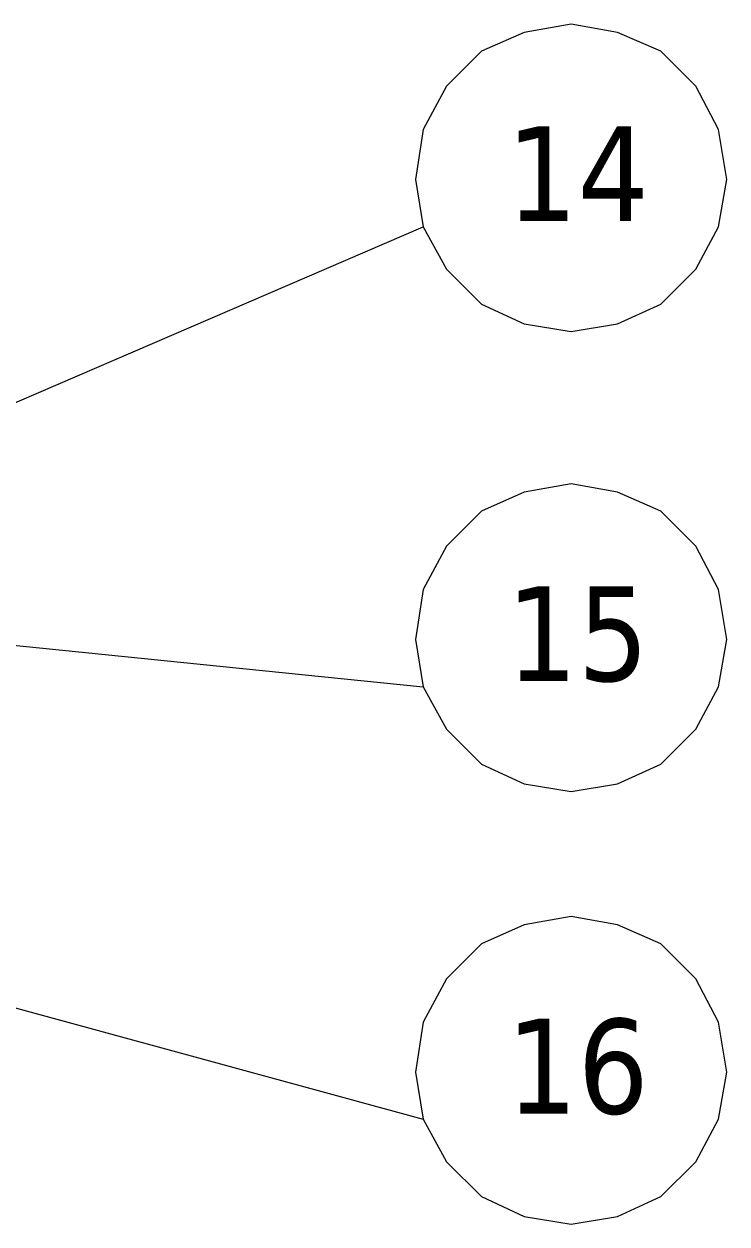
# Model space of a CAD drawing. Header units: millimetres. Extents: x 8127 to 36426, y -6229 to 13228.
# Drawn here: x 21102.4 to 21381.1, y 10396.9 to 10872.9 of the extents above; entities that cross this region are included whole.
import ezdxf

# ---------------------------------------------------------------- set-up
doc = ezdxf.new("R2010")
doc.units = ezdxf.units.MM
doc.header["$LTSCALE"] = 4
doc.layers.add('铁心', color=3, linetype='Continuous', lineweight=0)
doc.styles.add('Tahoma$001', font='tahoma.ttf', dxfattribs={"height": 2.159784})

msp = doc.modelspace()

# ---------------------------------------------------------------- linework, layer by layer
at = {"layer": '铁心', "lineweight": 13}
for points in [[(21381.1, 10811.12), (21377.79, 10831), (21368.75, 10848.16), (21354.9, 10862.02), (21337.73, 10869.55), (21319.36, 10872.86), (21300.69, 10869.55), (21283.82, 10862.02), (21269.97, 10848.16), (21260.63, 10831), (21257.62, 10811.12), (21260.63, 10792.44), (21269.97, 10775.58), (21283.82, 10761.72), (21300.69, 10753.89), (21319.36, 10750.88), (21337.73, 10753.89), (21354.9, 10761.72), (21368.75, 10775.58), (21377.79, 10792.44)], [(21381.1, 10628.67), (21377.79, 10648.55), (21368.75, 10665.71), (21354.9, 10679.57), (21337.73, 10687.1), (21319.36, 10690.41), (21300.69, 10687.1), (21283.82, 10679.57), (21269.97, 10665.71), (21260.63, 10648.55), (21257.62, 10628.67), (21260.63, 10609.99), (21269.97, 10593.13), (21283.82, 10579.27), (21300.69, 10571.44), (21319.36, 10568.43), (21337.73, 10571.44), (21354.9, 10579.27), (21368.75, 10593.13), (21377.79, 10609.99)], [(21381.1, 10457.09), (21377.79, 10476.97), (21368.75, 10494.14), (21354.9, 10507.99), (21337.73, 10515.52), (21319.36, 10518.83), (21300.69, 10515.52), (21283.82, 10507.99), (21269.97, 10494.14), (21260.63, 10476.97), (21257.62, 10457.09), (21260.63, 10438.42), (21269.97, 10421.55), (21283.82, 10407.7), (21300.69, 10399.86), (21319.36, 10396.85), (21337.73, 10399.86), (21354.9, 10407.7), (21368.75, 10421.55), (21377.79, 10438.42)]]:
    msp.add_lwpolyline(points, close=True, dxfattribs=at)
for points in [[(21008.47, 10683.74), (21260.63, 10792.44), (21260.63, 10792.44)], [(20568.97, 10680.24), (21260.63, 10609.99), (21260.63, 10609.99)], [(20544.09, 10634.1), (21260.63, 10438.42), (21260.63, 10438.42)]]:
    msp.add_lwpolyline(points, dxfattribs=at)

# ---------------------------------------------------------------- texts
at = {"layer": '铁心', "lineweight": 13, "style": 'Tahoma$001'}
for s, p in [('14', (21293.68, 10794.7)), ('15', (21293.68, 10612.25)), ('16', (21293.68, 10440.67))]:
    msp.add_text(s, height=37.589, dxfattribs=at).set_placement(p)

doc.saveas('drawing.dxf')
